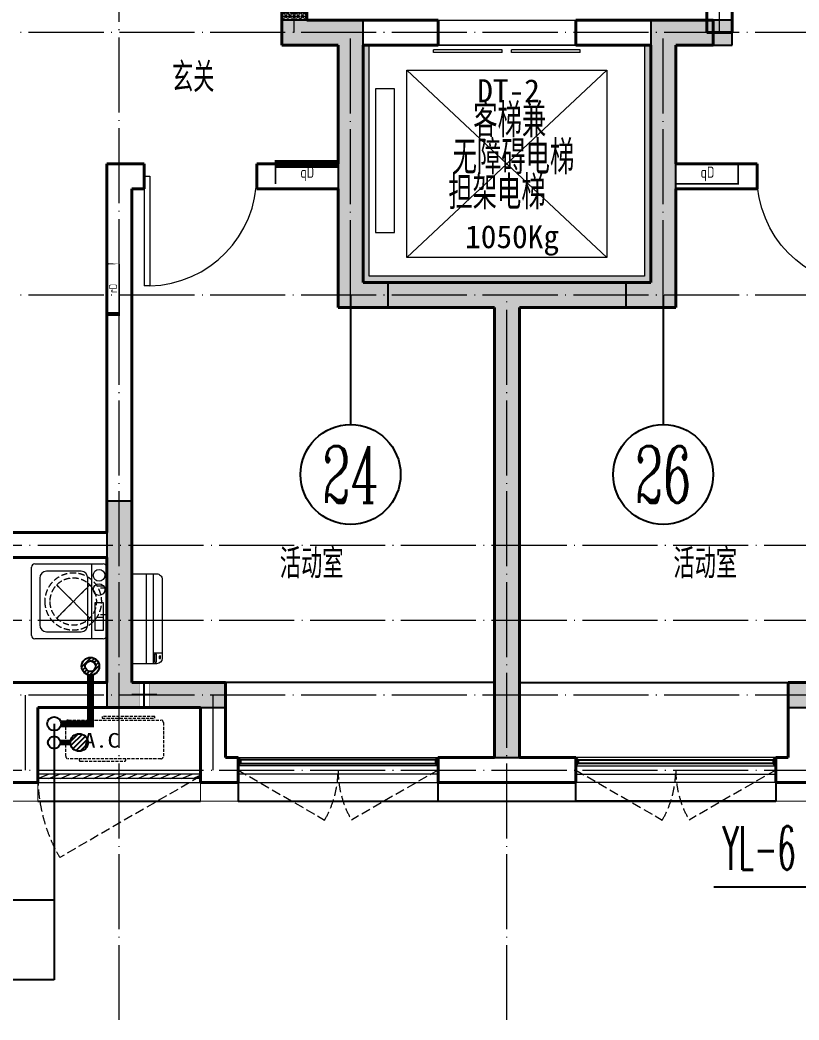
# Model space of a CAD drawing. Extents: x 27938 to 1042331, y -235042 to 1535213.
# Drawn here: x 715123 to 721352, y 440032 to 448032 of the extents above; entities that cross this region are included whole.
import ezdxf
from ezdxf.enums import TextEntityAlignment as Align

# ---------------------------------------------------------------- set-up
doc = ezdxf.new("R2010")
doc.units = 0
doc.header["$LTSCALE"] = 1000
doc.header["$MEASUREMENT"] = 0
for name, pattern in [('$1$DASH', [0.35, 0.25, -0.1]), ('DASH', [0.35, 0.25, -0.1]), ('DOTE', [2.4200000000000004, 2, -0.2, 0.02, -0.2])]:
    doc.linetypes.add(name, pattern=pattern)
for name, color, linetype in [('$RECOVER_210609100354-0', 7, 'Continuous'), ('$RECOVER_210609100354-25', 7, 'Continuous'), ('3-栏杆1', 135, 'Continuous'), ('3.5方案汇报，与郭总、侯月琴确定户型_t8$0$2020.03.04 -1安徽标准化洋房户型(UA）_t8_t8$0$看线', 154, 'Continuous'), ('AXIS', 3, 'Continuous'), ('AXIS_TEXT', 4, 'Continuous'), ('COLUMN', 9, 'Continuous'), ('DIM_凝结', 3, 'Continuous'), ('DIM_污水', 3, 'Continuous'), ('DIM_雨水', 3, 'Continuous'), ('EQUIP_地漏', 7, 'Continuous'), ('PIPE-凝结', 150, 'N'), ('PIPE-污水', 2, 'W'), ('PUB_TEXT', 4, 'Continuous'), ('VPIPE-凝结', 150, 'Continuous'), ('VPIPE-污水', 2, 'W'), ('保温', 6, 'Continuous'), ('机电标识类', 1, 'Continuous'), ('看线', 251, 'Continuous')]:
    doc.layers.add(name, color=color, linetype=linetype)
for name, color, linetype, lineweight in [('3.5方案汇报，与郭总、侯月琴确定户型_t8$0$STAIR', 2, 'Continuous', 18), ('DOTE', 19, 'DOTE', 9), ('EQUIP-消防', 3, 'Continuous', 20), ('LVTRY', 1, 'Continuous', 13), ('PUB_HATCH', 8, 'Continuous', 9), ('WALL', 9, 'Continuous', 40), ('WINDOW', 8, 'Continuous', 15), ('填充', 251, 'Continuous', 5), ('平面-空调室内机', 176, 'Continuous', 9), ('平面-空调预留孔', 173, 'Continuous', 15), ('空调', 76, 'Continuous', 13)]:
    doc.layers.add(name, color=color, linetype=linetype, lineweight=lineweight)
doc.styles.add('_TCH_AXIS', font='COMPLEX', dxfattribs={"bigfont": 'GBCBIG'})
doc.styles.add('_TCH_DIM_T3', font='SIMPLEX.shx', dxfattribs={"width": 0.4941176470588236, "bigfont": 'GBCBIG.shx'})
doc.styles.add('_TWT_SERIAL', font='simplex.shx', dxfattribs={"width": 0.6, "oblique": 10, "height": 3, "bigfont": 'aadri.shx'})
doc.styles.add('COMPLEX', font='COMPLEX')
doc.styles.get("Standard").update_dxf_attribs({"font": 'gbenor.shx', "bigfont": 'gbcbig.shx'})
doc.styles.add('房间名称', font='TSSDENG', dxfattribs={"width": 0.8, "bigfont": 'HZTXT'})
doc.styles.add('黑体', font='simhei.ttf')
doc.linetypes.add('N', pattern='A,3,-0.2,["N",Standard,S=0.25,R=0,X=-0.1,Y=-0.115],-0.2', length=3.4)
doc.linetypes.add('W', pattern='A,3,-0.2,["W",Standard,S=0.25,R=0,X=-0.1,Y=-0.115],-0.2', length=3.4)
doc.dimstyles.new('_TCH_ARCH&&100', dxfattribs={"dimtxt": 297.5, "dimasz": 100, "dimexe": 250, "dimexo": 300, "dimgap": 126.25, "dimtad": 1, "dimdec": 0, "dimzin": 0, "dimdsep": 46, "dimtxsty": '_TCH_DIM_T3', "dimblk": 'ARCHTICK', "dimcen": 0.09, "dimclrt": 4, "dimazin": 2, "dimtfac": 1, "dimtdec": 0, "dimtix": 1, "dimtmove": 2, "dimatfit": 3, "dimfxl": 1, "dimtolj": 1, "dimtzin": 0, "dimarcsym": 0})
pattern_1 = [(90, (0, 0), (-16.49778, 1.010197673501861e-15), [9.525, -19.05]), (210, (0, 0), (8.248889999999996, -14.28749658604684), [9.525, -19.05]), (150, (5.83238038093927e-16, 9.525), (-8.248890000000003, -14.28749658604684), [9.525, -19.05])]

# ---------------------------------------------------------------- blocks, each defined once
blk = doc.blocks.new('GFDGDGRDGRDG')
at = {"layer": 'DOTE', "linetype": 'DOTE', "ltscale": 0.3}
for p, q in [((609093.6750460382, 360558.3317887957), (609093.6750460381, 376108.3318260653)), ((610493.6750460383, 368458.3321396253), (610493.6750460385, 370358.3317887947)), ((613893.6750460381, 368458.3321396253), (613893.675046038, 370358.3317887947)), ((626393.6739016925, 368458.3321396253), (573593.6739016977, 368458.3321396253)), ((610943.6750460382, 366358.3321396253), (610943.6750460382, 368458.3321396253)), ((613443.6750460381, 366358.3321396253), (613443.675046038, 368458.3321396253)), ((626393.6739016924, 366358.3321396253), (573593.6739016977, 366358.3321396253)), ((612193.6750460382, 360558.3317887957), (612193.6750460381, 366358.3321396254)), ((573593.6739016977, 364358.3317887955), (626393.6739016924, 364358.3317887607)), ((573593.6739016977, 363758.3317887956), (626393.6739016923, 363758.3317887956)), ((626393.6739016923, 363158.3317887957), (573593.6739016977, 363158.3317887957)), ((608343.6750460382, 362558.3317887957), (608343.6750460383, 363158.3317887955)), ((609843.6750460385, 362558.3317887957), (609843.6750460383, 363158.3317887955)), ((573593.6739017051, 362558.3323982247), (626393.6739016923, 362558.3323982094))]:
    blk.add_line(p, q, dxfattribs=at)
blk = doc.blocks.new('HFHFHFHFTF')
at = {"layer": 'PUB_HATCH'}
for points in [[(571766.5658555259, 370823.7207051624), (571116.5710636529, 370823.7204600016), (571116.5710636529, 370623.7204600016), (571566.5658555259, 370623.7207051624), (571566.5658543366, 368523.7246104958), (571966.5658543366, 368523.7246104958), (571966.5658543366, 368723.7246104958), (571766.5658544686, 368723.7246104958)], [(574066.5715322427, 370823.7207051624), (574066.5715333, 368723.7246104958), (573866.571533432, 368723.7246104958), (573866.571533432, 368523.7246104958), (574266.571533432, 368523.7246104958), (574266.5715322427, 370623.7207051624), (574716.5663241157, 370623.7204600016), (574716.5663241157, 370823.7204600016)], [(570666.5759557921, 365523.7262154915), (569916.5731244073, 365523.724599217), (569916.5731255938, 366973.724541688), (569716.5731255938, 366973.724541688), (569716.5731244073, 365323.724599217), (570666.5759557921, 365323.7262154915)], [(575166.5614319765, 365523.7262154915), (575166.5614319765, 365323.7262154915), (576116.5642633613, 365323.724599217), (576116.5642621748, 366973.724541688), (575916.5642621748, 366973.724541688), (575916.5642633613, 365523.724599217)]]:
    blk.add_hatch(color=256, dxfattribs=at).paths.add_polyline_path(points)
at = {"layer": 'COLUMN', "color": 8}
for p, q in [((571766.5658555259, 370823.7207051624), (571116.5710636529, 370823.7204600016)), ((571116.5710636529, 370823.7204600016), (571116.5710636529, 370623.7204600016)), ((571766.5658544686, 368723.7246104958), (571766.5658555259, 370823.7207051624)), ((574066.5715322427, 370823.7207051624), (574066.5715333, 368723.7246104958)), ((574716.5663241157, 370823.7204600016), (574066.5715322427, 370823.7207051624)), ((574716.5663241157, 370623.7204600016), (574716.5663241157, 370823.7204600016)), ((571116.5710636529, 370623.7204600016), (571566.5658555259, 370623.7207051624)), ((571566.5658555259, 370623.7207051624), (571566.5658543366, 368523.7246104958)), ((574266.571533432, 368523.7246104958), (574266.5715322427, 370623.7207051624)), ((574266.5715322427, 370623.7207051624), (574716.5663241157, 370623.7204600016)), ((571966.5658543366, 368723.7246104958), (571766.5658544686, 368723.7246104958)), ((571966.5658543366, 368523.7246104958), (571966.5658543366, 368723.7246104958)), ((574066.5715333, 368723.7246104958), (573866.571533432, 368723.7246104958)), ((573866.571533432, 368723.7246104958), (573866.571533432, 368523.7246104958)), ((571566.5658543366, 368523.7246104958), (571966.5658543366, 368523.7246104958)), ((573866.571533432, 368523.7246104958), (574266.571533432, 368523.7246104958)), ((569716.5731255938, 366973.724541688), (569716.5731244073, 365323.724599217)), ((569916.5731255938, 366973.724541688), (569716.5731255938, 366973.724541688)), ((569916.5731244073, 365523.724599217), (569916.5731255938, 366973.724541688)), ((570666.5759557921, 365523.7262154915), (569916.5731244073, 365523.724599217)), ((570666.5759557921, 365323.7262154915), (570666.5759557921, 365523.7262154915)), ((575166.5614319765, 365523.7262154915), (575166.5614319765, 365323.7262154915)), ((575916.5642633613, 365523.724599217), (575166.5614319765, 365523.7262154915)), ((569716.5731244073, 365323.724599217), (570666.5759557921, 365323.7262154915)), ((575166.5614319765, 365323.7262154915), (576116.5642633613, 365323.724599217))]:
    blk.add_line(p, q, dxfattribs=at)
blk = doc.blocks.new('RECTANG')
at = {"color": 0}
for p, q in [((1.00000000000004, 1.00000000000004), (0, 1.00000000000004)), ((0, 1.00000000000004), (0, 0)), ((1.00000000000004, 0), (1.00000000000004, 1.00000000000004)), ((0, 0), (1.00000000000004, 0))]:
    blk.add_line(p, q, dxfattribs=at)
blk = doc.blocks.new('洗衣机')
at = {"layer": 'LVTRY', "color": 0}
for p, q in [((3790993.746954995, 243444.5237557961), (3790993.746954995, 242899.1124234381)), ((3791567.361739737, 243472.1311109139), (3791020.978428917, 243472.1311109139)), ((3791116.547650196, 243472.1311109139), (3791116.547650196, 242871.5050683203)), ((3791594.59321366, 242899.1124234381), (3791594.59321366, 243444.5237557961)), ((3791198.977629842, 243412.6941587822), (3791474.884451542, 243412.6941587822)), ((3791145.054954439, 242982.4807401235), (3791145.054954439, 243358.0271784722)), ((3791528.807126945, 243358.0271784722), (3791528.807126945, 242982.4807401235)), ((3791474.884451542, 242927.8137598135), (3791198.977629842, 242927.8137598135)), ((3791020.978428917, 242871.5050683203), (3791567.361739737, 242871.5050683203))]:
    blk.add_line(p, q, dxfattribs=at)
at = {"layer": 'LVTRY', "color": 0, "extrusion": (0, 0, -1)}
for centre, major_axis, ratio, start_param, end_param in [((3791020.978428917, 243444.5237557961), (-1.908531711022078e-08, 27.60735511779785), 0.9863847444471043, -1.570796326112996, 7.008549296472211e-10), ((3791567.361739737, 243444.5237557961), (-5.264563262736361e-09, 27.60735511779785), 0.9863847444471043, 1.933262439024475e-10, 1.570796326982994), ((3791055.147302595, 243379.8474220779), (-1.532403957494624e-08, 46.92390957762836), 0.9863847444493448, 3.141592653920872, 9.424777961100459), ((3791198.977629842, 243358.0271784722), (4.764609934498854e-09, 54.66698031005217), 0.9863847444472746, 4.712388980298719, 6.283185307091227), ((3791474.884451542, 243358.0271784722), (-4.76474120185596e-09, 54.66698031005217), 0.9863847444472746, 8.836242848531128e-11, 1.57079632688087), ((3791055.147302595, 243265.6659087724), (-1.532403957494624e-08, 46.92390957762836), 0.9863847444493448, 3.141592653920872, 9.424777961100459), ((3791198.977629842, 242982.4807401235), (-6.265914279833452e-09, 54.66698031005218), 0.9863847444472746, 3.141592653705994, 4.712388980497749), ((3791474.884451542, 242982.4807401235), (6.265651745155644e-09, 54.66698031005217), 0.986384744447275, 1.570796326681842, 3.141592653473596), ((3791020.978428917, 242899.1124234381), (1.908525212675288e-08, 27.60735511779785), 0.9863847444471043, 3.14159265288894, 4.712388979702792), ((3791567.361739737, 242899.1124234381), (5.264433297526799e-09, 27.60735511779784), 0.9863847444471044, 1.570796326606803, 3.141592653396471)]:
    blk.add_ellipse(centre, major_axis=major_axis, ratio=ratio, start_param=start_param, end_param=end_param, dxfattribs=at)
at = {"layer": 'LVTRY', "color": 8, "xscale": 63.25620569481588, "yscale": 224.5369532744355, "zscale": 64.12934308941763, "rotation": 180}
blk.add_blockref('RECTANG', (3791085.200501846, 243162.4333077016), dxfattribs=at)
blk = doc.blocks.new('dnfhfn')
at = {"color": 0, "linetype": '$1$DASH', "ltscale": 0.2}
for p, q in [((101.8984962723892, 495.000031470118, -2.359636360997379e-09), (121.8984962723892, 495.000031470118, -2.359636360997379e-09)), ((101.8984962723892, 417.1853479389541, -2.359636360997379e-09), (101.8984962723892, 495.000031470118, -2.359636360997379e-09)), ((121.8984962723892, 495.000031470118, -2.359636360997379e-09), (121.8984962723892, 429.0058331504954, -2.359636360997379e-09)), ((353.1017998967993, 495.000031470118, -2.359636360997379e-09), (333.1017998967993, 495.000031470118, -2.359636360997379e-09)), ((333.1017998967993, 495.000031470118, -2.359636360997379e-09), (333.1017998967993, 429.0058331504954, -2.359636360997379e-09)), ((353.1017998967993, 417.1853479389541, -2.359636360997379e-09), (353.1017998967993, 495.000031470118, -2.359636360997379e-09))]:
    blk.add_line(p, q, dxfattribs=at)
at = {"color": 0, "linetype": '$1$DASH', "ltscale": 0.2, "elevation": -2.359636360997379e-09}
for points in [[(94.91774319857359, 360.0825529289432), (94.91774319857359, 360.0825529289432), (360.0827860850841, 94.91750992601737), (360.0827860850841, 94.91750992601737)], [(360.0827861726284, 360.0825529010035), (94.91774310916662, 94.91750995395705), (94.91774310916662, 94.91750995395705), (360.0827861726284, 360.0825529010035)]]:
    blk.add_lwpolyline(points, close=True, dxfattribs=at)
at = {"color": 0, "linetype": '$1$DASH', "ltscale": 0.2}
for radius in [227.5000000426377, 187.5000000426377]:
    blk.add_circle((227.5002646408975, 227.5000314274803, -2.359636360997379e-09), radius, dxfattribs=at)
blk = doc.blocks.new('ASDFSD')
at = {"layer": '3-栏杆1', "color": 0}
for p, q in [((681762.5879415963, 334937.5442401596), (681742.3193111992, 334955.3318184742)), ((681742.3193111992, 334955.3318184742), (681762.5879414161, 334937.5442403179)), ((681742.3193347491, 334888.4150854239), (681762.5879414133, 334908.2619604596)), ((681762.5879414161, 334937.5442403179), (681762.5879414133, 334908.2619604596)), ((683322.0506670028, 334937.4781505512), (681762.5879414163, 334937.5226424761)), ((681762.5879414135, 334908.2403724216), (683322.0506670056, 334908.1959003614)), ((683322.0506668226, 334937.5442278689), (683342.3192972196, 334955.3318061834)), ((683342.3192972196, 334955.3318061834), (683322.0506670028, 334937.5442280272)), ((683322.0506670028, 334937.5442280272), (683322.0506670056, 334908.2619481689)), ((683322.0506670056, 334908.2619481689), (683342.3192736697, 334888.4150731332)), ((683342.3192736697, 334888.4150731332), (683322.0506670056, 334908.2619481689))]:
    blk.add_line(p, q, dxfattribs=at)
blk = doc.blocks.new('dongkong')
at = {"color": 0}
blk.add_wipeout([(-603756.0415179721, 210770.96306340612), (-603756.0415180603, 210570.80961624245), (-603836.0415181214, 210570.80961593534), (-603836.0415181519, 210770.96306307407)], dxfattribs=at)
at = {"layer": '机电标识类', "color": 0, "linetype": 'DASH', "ltscale": 400}
for p, q in [((-603796.0415180789, 210770.9630630909), (-603796.0415180789, 210570.8096162414)), ((-603896.0415180789, 210670.6929921169), (-603696.0415180789, 210670.6929921169))]:
    blk.add_line(p, q, dxfattribs=at)
at = {"layer": '空调', "color": 0, "linetype": 'DASH', "const_width": 2}
blk.add_lwpolyline([(-603756.0415180789, 210770.9630630909), (-603756.0415180789, 210570.8096162414), (-603836.0415180789, 210570.8096162414), (-603836.0415180789, 210770.9630630909)], close=True, dxfattribs=at)
blk = doc.blocks.new('A$C001338C2')
at = {"color": 0}
for p, q in [((844.9999883423079, 303.6000072514144), (54.99998834231155, 303.6000543390692)), ((109.0525457565491, 214.7673082745569), (109.0525510513944, 303.6000511174025)), ((-1.49359439092e-05, 248.6000576173246), (-2.84423585981e-05, 22.0000576172315)), ((899.9999715576414, 22.00000397306576), (899.9999850640525, 248.6000039731589)), ((21.99997024633922, 5.63059293199e-05), (877.9999702463392, 5.2843679441e-06))]:
    blk.add_line(p, q, dxfattribs=at)
at = {"color": 0, "lineweight": 5}
for p, q in [((899.9999830474662, 214.7672611304297), (-1.69525337697e-05, 214.7673147745954)), ((899.9999787804518, 143.1781611304468), (-2.12195482163e-05, 143.1782147746126))]:
    blk.add_line(p, q, dxfattribs=at)
at = {"color": 0}
for points in [[(89.24090579471158, 226.3562818807586), (22.19125331861505, 226.3562858772129, -0.414213562372504), (16.6912536464406, 231.8562862050385), (16.69125431894281, 243.1390318179401, -0.414213562373095), (22.19125464676836, 248.6390314901146), (89.24090712286488, 248.6390274936603, -0.414213562373095), (94.74090679503934, 243.1390271658347), (94.74090612253713, 231.8562815529331, -0.414213562373095)], [(73.08482630450817, 275.0144977724194), (56.77886350143308, 275.0144987443309, -0.414213562373095), (51.27886382925863, 280.5144990721565), (51.27886400034913, 283.3844664433818, -0.414213562373095), (56.77886432817468, 288.8844661155563), (73.08482713124977, 288.8844651436448, -0.4142135623732024), (78.58482680342422, 283.3844648158192), (78.58482663233372, 280.5144974445939, -0.414213562373095)]]:
    blk.add_lwpolyline(points, format="xyb", close=True, dxfattribs=at)
for centre, radius, start, end in [((54.99998506405609, 248.6000543390692), 55.0000000000001, 89.99999658490542, 179.9999965849054), ((844.9999850640525, 248.6000072514144), 55.0000000000001, 359.9999965849054, 89.99999658490542), ((21.9999715576414, 22.00005630592932), 22.00000000000004, 179.9999965849054, 269.9999965849054), ((877.9999715576414, 22.00000528436794), 22.00000000000004, 269.9999965849054, 359.9999965849054)]:
    blk.add_arc(centre, radius, start, end, dxfattribs=at)
blk = doc.blocks.new('gsergvr')
at = {"layer": '平面-空调预留孔', "color": 0, "linetype": 'DASH', "ltscale": 0.1}
for p, q in [((34075.40689820799, 17176.21177392045), (34075.40689820799, 17166.21177392045)), ((34085.40689820799, 17156.21177392045), (34438.2425664645, 17156.21177392045)), ((34448.2425664645, 17166.21177392045), (34448.2425664645, 17176.21177392045))]:
    blk.add_line(p, q, dxfattribs=at)
blk.add_lwpolyline([(34728.55383313683, 17176.21177392068), (33988.55383313683, 17176.21177392045, -0.414213562373517), (33968.55383313683, 17196.21177392045), (33968.5538331373, 17466.21177392045, -0.414213562372746), (33988.5538331373, 17486.21177392045), (34728.55383313636, 17486.21177392045, -0.4142135623727947), (34748.55383313636, 17466.21177392045), (34748.55383313683, 17196.21177392091, -0.4142135623733224)], format="xyb", close=True, dxfattribs=at)
blk.add_lwpolyline([(34679.34183939642, 17515.32109233934), (34259.5236940319, 17515.32109233934), (34259.5236940319, 17500.20703668251), (34679.34183939642, 17500.20703668251)], close=True, dxfattribs=at)
for centre, start, end in [((34085.40689820799, 17166.21177392045), 180, 270), ((34438.2425664645, 17166.21177392045), 270, 0)]:
    blk.add_arc(centre, 10, start, end, dxfattribs=at)
at = {"layer": '平面-空调预留孔', "color": 0, "linetype": 'DASH', "ltscale": 0.1, "style": '黑体', "width": 1.2}
blk.add_text('A.C', height=117.045, dxfattribs=at).set_placement((34110.94965887904, 17264.83656359856))
blk = doc.blocks.new('rtyryrtyeeretee')
at = {"layer": '平面-空调预留孔', "color": 8}
blk.add_blockref('gsergvr', (635673.4605407391, 326705.7952499206), dxfattribs=at)
blk = doc.blocks.new('VDVDVDCZSCCS')
at = {"layer": '保温', "linetype": 'Continuous', "ltscale": 10}
h = blk.add_hatch(dxfattribs=at)
h.set_pattern_fill('HEX', color=251, scale=10, angle=90, style=0)
h.set_pattern_definition(pattern_1)
h.paths.add_polyline_path([(546716.6777758279, 370823.7204600016), (546916.6777595185, 370823.7204599889), (546916.5739644961, 370973.7260572037), (546716.5739808055, 370973.7262538486)])
h = blk.add_hatch(dxfattribs=at)
h.set_pattern_fill('HEX', color=251, scale=10, angle=90, style=0)
h.set_pattern_definition(pattern_1)
h.paths.add_polyline_path([(549466.5778929805, 368523.7248067016), (549466.5778515742, 368723.7248036918), (547566.5772535016, 368723.7248037361), (547566.577294908, 368523.7248067458)])
h = blk.add_hatch(dxfattribs=at)
h.set_pattern_fill('HEX', color=251, scale=10, angle=90, style=0)
h.set_pattern_definition(pattern_1)
h.paths.add_polyline_path([(548416.6765335839, 364923.7247940315), (548616.6765172745, 364923.7247940188), (548616.6764863663, 368523.7247068925), (548416.6765026756, 368523.7249035374)])
at = {"layer": '保温', "color": 251, "linetype": 'Continuous', "ltscale": 10}
blk.add_line((548416.5786843646, 364923.7247940315), (548616.5786843668, 364923.7247940188), dxfattribs=at)
blk = doc.blocks.new('GDGRDGDRGDFD')
at = {"layer": 'EQUIP-消防', "color": 0, "const_width": 12.82051282052028}
blk.add_lwpolyline([(136866.5605577994, 335507.811971089), (136366.5605577994, 335507.8119710906), (136366.5605577991, 335347.8119710904), (136866.5605577991, 335347.8119710888)], close=True, dxfattribs=at)
at = {"layer": 'PUB_TEXT', "color": 0, "style": '房间名称', "width": 0.8}
blk.add_text('qD', height=90, dxfattribs=at).set_placement((136565.0499633249, 335395.5346836653))
blk = doc.blocks.new('FSFSFSFSEG')
at = {"layer": 'EQUIP-消防', "color": 0, "const_width": 12.82051282052028}
blk.add_lwpolyline([(136866.5605577994, 335152.5449090759), (136466.5605577994, 335152.5449090774), (136466.5605577991, 335052.5449090772), (136866.5605577991, 335052.5449090757)], close=True, dxfattribs=at)
at = {"layer": 'PUB_TEXT', "color": 0, "style": '房间名称', "width": 0.8}
blk.add_text('rD', height=64.8, dxfattribs=at).set_placement((136633.7425204425, 335069.0046025831))
blk = doc.blocks.new('HGFHGGGDFGRD')
at = {"color": 8}
blk.add_blockref('GDGRDGDRGDFD', (580800.0192852234, 34165.91269551881), dxfattribs=at)
for name, p, rotation in [('GDGRDGDRGDFD', (583991.5720320296, 34169.39107311062), 359.9985591725983), ('FSFSFSFSEG', (1050969.129460297, 232007.1645872724), 90)]:
    blk.add_blockref(name, p, dxfattribs=dict(at, rotation=rotation))
blk = doc.blocks.new('_ArchTick')
at = {"color": 0, "linetype": 'ByBlock', "const_width": 0.4}
blk.add_lwpolyline([(-0.5, -0.5), (0.5, 0.5)], dxfattribs=at)
blk = doc.blocks.new('*D788')
at = {"layer": 'AXIS', "color": 0, "lineweight": -2}
for p, q in [((719016.5798455203, 439732.0865325376), (719016.5798455203, 437282.0865325376)), ((722116.5798455204, 439732.0865325376), (722116.5798455204, 437282.0865325376)), ((719016.5798455203, 437532.0865325376), (722116.5798455204, 437532.0865325376))]:
    blk.add_line(p, q, dxfattribs=at)
at = {"layer": 'Defpoints', "color": 0}
for p in [(719016.5798455203, 440032.0865325376), (722116.5798455204, 440032.0865325376), (722116.5798455204, 437532.0865325376)]:
    blk.add_point(p, dxfattribs=at)
at = {"layer": 'AXIS', "color": 0, "lineweight": -2, "xscale": 100, "yscale": 100, "zscale": 100, "rotation": 180}
blk.add_blockref('_ArchTick', (719016.5798455203, 437532.0865325376), dxfattribs=at)
at = {"layer": 'AXIS', "color": 0, "lineweight": -2, "xscale": 100, "yscale": 100, "zscale": 100}
blk.add_blockref('_ArchTick', (722116.5798455204, 437532.0865325376), dxfattribs=at)
at = {"layer": 'AXIS', "color": 4, "insert": (720566.5798455204, 437807.0865325376), "char_height": 297.5, "attachment_point": 5, "style": '_TCH_DIM_T3'}
blk.add_mtext('\\A1;3100', dxfattribs=at)
blk = doc.blocks.new('*D789')
at = {"layer": 'AXIS', "color": 0, "lineweight": -2}
for p, q in [((715916.5798455206, 439732.0865325376), (715916.5798455206, 437282.0865325376)), ((719016.5798455203, 439732.0865325376), (719016.5798455203, 437282.0865325376)), ((715916.5798455206, 437532.0865325376), (719016.5798455203, 437532.0865325376))]:
    blk.add_line(p, q, dxfattribs=at)
at = {"layer": 'Defpoints', "color": 0}
for p in [(715916.5798455206, 440032.0865325376), (719016.5798455203, 440032.0865325376), (719016.5798455203, 437532.0865325376)]:
    blk.add_point(p, dxfattribs=at)
at = {"layer": 'AXIS', "color": 0, "lineweight": -2, "xscale": 100, "yscale": 100, "zscale": 100, "rotation": 180}
blk.add_blockref('_ArchTick', (715916.5798455206, 437532.0865325376), dxfattribs=at)
at = {"layer": 'AXIS', "color": 0, "lineweight": -2, "xscale": 100, "yscale": 100, "zscale": 100}
blk.add_blockref('_ArchTick', (719016.5798455203, 437532.0865325376), dxfattribs=at)
at = {"layer": 'AXIS', "color": 4, "insert": (717466.5798455204, 437807.0865325376), "char_height": 297.5, "attachment_point": 5, "style": '_TCH_DIM_T3'}
blk.add_mtext('\\A1;3100', dxfattribs=at)
blk = doc.blocks.new('*D790')
at = {"layer": 'AXIS', "color": 0, "lineweight": -2}
for p, q in [((710216.5787011805, 439732.0865325376), (710216.5787011805, 437282.0865325376)), ((715916.5798455206, 439732.0865325376), (715916.5798455206, 437282.0865325376)), ((710216.5787011805, 437532.0865325376), (715916.5798455206, 437532.0865325376))]:
    blk.add_line(p, q, dxfattribs=at)
at = {"layer": 'Defpoints', "color": 0}
for p in [(710216.5787011805, 440032.0865325376), (715916.5798455206, 440032.0865325376), (715916.5798455206, 437532.0865325376)]:
    blk.add_point(p, dxfattribs=at)
at = {"layer": 'AXIS', "color": 0, "lineweight": -2, "xscale": 100, "yscale": 100, "zscale": 100, "rotation": 180}
blk.add_blockref('_ArchTick', (710216.5787011805, 437532.0865325376), dxfattribs=at)
at = {"layer": 'AXIS', "color": 0, "lineweight": -2, "xscale": 100, "yscale": 100, "zscale": 100}
blk.add_blockref('_ArchTick', (715916.5798455206, 437532.0865325376), dxfattribs=at)
at = {"layer": 'AXIS', "color": 4, "insert": (713066.5792733505, 437807.0865325376), "char_height": 297.5, "attachment_point": 5, "style": '_TCH_DIM_T3'}
blk.add_mtext('\\A1;5700', dxfattribs=at)
blk = doc.blocks.new('*D838')
at = {"layer": 'AXIS', "color": 0, "lineweight": -2}
for p, q in [((682316.5787011653, 439732.0865325376), (682316.5787011653, 436482.0865325376)), ((731316.5787011953, 439732.0865325376), (731316.5787011953, 436482.0865325376)), ((682316.5787011653, 436732.0865325376), (731316.5787011953, 436732.0865325376))]:
    blk.add_line(p, q, dxfattribs=at)
at = {"layer": 'Defpoints', "color": 0}
for p in [(682316.5787011653, 440032.0865325376), (731316.5787011953, 440032.0865325376), (731316.5787011953, 436732.0865325376)]:
    blk.add_point(p, dxfattribs=at)
at = {"layer": 'AXIS', "color": 0, "lineweight": -2, "xscale": 100, "yscale": 100, "zscale": 100, "rotation": 180}
blk.add_blockref('_ArchTick', (682316.5787011653, 436732.0865325376), dxfattribs=at)
at = {"layer": 'AXIS', "color": 0, "lineweight": -2, "xscale": 100, "yscale": 100, "zscale": 100}
blk.add_blockref('_ArchTick', (731316.5787011953, 436732.0865325376), dxfattribs=at)
at = {"layer": 'AXIS', "color": 4, "insert": (706816.5787011803, 437007.0865325376), "char_height": 297.5, "attachment_point": 5, "style": '_TCH_DIM_T3'}
blk.add_mtext('\\A1;49000', dxfattribs=at)
blk = doc.blocks.new('$DorLib2D$00000001')
for p, q in [((0.45, 0.9750000000000001), (0.5000000000000002, 0.9750000000000001)), ((0.45, 0), (0.45, 0.9750000000000001)), ((0.5, 0), (0.5, 0.9750000000000001)), ((0.5, 0), (0.45, 0))]:
    blk.add_line(p, q)
at = {"lineweight": 13}
blk.add_arc((0.475, 0), 0.975, 91.4692835813538, 180, dxfattribs=at)
blk = doc.blocks.new('$WINLIB2D$00000001')
at = {"color": 0}
for points in [[(-0.4999999999999964, 0.5000000000000142), (-0.4999999999999964, -0.4999999999999858)], [(-0.4999999999999964, 0.5000000000000142), (0.5000000000000036, 0.5000000000000142)], [(0.5000000000000036, -0.4999999999999858), (0.5000000000000036, 0.5000000000000142)], [(0.5000000000000036, 0.1666666666666714), (-0.4999999999999964, 0.1666666666666714)], [(0.5000000000000036, -0.1666666666666572), (-0.4999999999999964, -0.1666666666666572)], [(-0.4999999999999964, -0.4999999999999858), (0.5000000000000036, -0.4999999999999858)]]:
    blk.add_lwpolyline(points, dxfattribs=at)
blk = doc.blocks.new('$DORLIB2D$00000127')
at = {"color": 0}
for points in [[(-0.5333333333328483, 0.7948983154366971), (-0.5333333333328483, 0.690405644187237)], [(-0.03333333333284827, 0.7948983154366971), (-0.5333333333328483, 0.7948983154366971)], [(-0.03333333333284827, 0.7948983154366971), (-0.03333333333284827, 0.690405644187237)], [(0.5333333333328483, 0.7948983154366971), (0.03333333333284827, 0.7948983154366971)], [(0.03333333333284827, 0.7948983154366971), (0.03333333333284827, 0.690405644187237)], [(0.5333333333328483, 0.7948983154366971), (0.5333333333328483, 0.690405644187237)], [(-0.03333333333284827, 0.690405644187237), (-0.5333333333328483, 0.690405644187237)], [(0.5333333333328483, 0.690405644187237), (0.03333333333284827, 0.690405644187237)], [(0.5, 0.4999999999999858), (-0.5, 0.4999999999999858)]]:
    blk.add_lwpolyline(points, dxfattribs=at)
blk = doc.blocks.new('$WINLIB2D$00000039')
at = {"color": 0}
for points in [[(-0.4999999999983409, 0.5000000000445652), (-0.4999999999999964, -0.4999999999999716)], [(0.5000000000016591, 0.4999999999536158), (-0.4999999999983409, 0.5000000000445652)], [(0.4999999999983338, -0.5000000000463842), (0.4999999999999609, 0.4999999999999432)], [(-0.499999999999428, 0.1666666667124446), (0.500000000000572, 0.1666666666205998)], [(-0.3838834764901549, -0.166666666632409), (-0.4479860405916831, 0.1666666667079113)], [(-0.3158924398378069, -0.166666666637866), (-0.3799950039392748, 0.1666666667006353)], [(-0.2479014031851996, -0.166666666645142), (-0.3120039672867243, 0.1666666666951784)], [(-0.1799103665328481, -0.1666666666505989), (-0.2440129306343159, 0.1666666666887977)], [(-0.1119193298802692, -0.1666666666569512), (-0.1760218939817904, 0.1666666666824455)], [(-0.04392829322788927, -0.1666666666633319), (-0.1080308573293216, 0.1666666666760648)], [(0.02406274342471804, -0.1666666666696841), (-0.04003982067680312, 0.1666666666697125)], [(0.09205378007703402, -0.1666666666751411), (0.02795121597557682, 0.1666666666642556)], [(0.1600448167296129, -0.1666666666815217), (0.0959422526280953, 0.1666666666578749)], [(0.2280358533819644, -0.166666666687874), (0.163933289280525, 0.1666666666505989)], [(0.2960268900345753, -0.1666666666942547), (0.231924325933047, 0.1666666666460657)], [(0.3640179266869801, -0.1666666667006069), (0.2999153625854838, 0.166666666639685)], [(0.4320089633395341, -0.1666666667060639), (0.3679063992380058, 0.166666666632409)], [(0.4999999999916831, -0.1666666667115209), (0.4358974358904746, 0.1666666666260568)], [(-0.4518745131427302, -0.1666666666260284), (-0.5000000000072298, 0.08358586507802102)], [(-0.500000000000572, -0.1666666666214951), (0.499999999999428, -0.1666666667124446)], [(0.4999999999983338, -0.5000000000463842), (-0.5000000000016662, -0.4999999999554348)]]:
    blk.add_lwpolyline(points, dxfattribs=at)
blk = doc.blocks.new('_AXISO')
blk.add_circle((0, 0), 0.5)
at = {"layer": 'AXIS_TEXT', "style": 'COMPLEX', "width": 1.041666666666667}
blk.add_attdef('A', text='', height=0.56, dxfattribs=at).set_placement((-0.25, -0.28), (0.25, -0.28), align=Align.FIT)
blk = doc.blocks.new('$TwtSys$00000141')
for p, q in [((-141.2940945534228, 11.5081675418387), (-15.12463543624108, 137.6776266590259)), ((-141.2940945534228, 11.5081675418387), (-15.12463543624108, 137.6776266590259)), ((-130.8287533366456, -52.58172021128667), (52.58172021128667, 130.8287533366511)), ((-130.8287533366456, -52.58172021128667), (52.58172021128667, 130.8287533366511)), ((-99.70205614729821, -99.70205614730912), (99.70205614729821, 99.70205614729821)), ((-99.70205614729821, -99.70205614730367), (99.70205614729821, 99.70205614729821)), ((-48.53417053355224, -130.5918998453235), (131.3741195312687, 49.31639021949741)), ((-48.53417053355224, -130.5918998453235), (131.3741195312687, 49.31639021950286)), ((17.14666153208782, -138.38927842878), (138.3892210518698, -17.146718909009)), ((17.14666153208782, -138.38927842878), (138.3892210518698, -17.146718909009))]:
    blk.add_line(p, q)
blk.add_circle((0, 0), 141)
blk.add_circle((0, 0), 141)
blk = doc.blocks.new('$TwtSys$00000543')
for p, q in [((-140.4178742026088, -12.79924233433667), (12.79924233408019, 140.4178742028653)), ((-12.79924233408019, -140.4178742028653), (140.4178742031218, 12.79924233433667)), ((18.69843284787567, 82.50774878188349), (62.55481905883789, 126.3641349931022)), ((59.82123368834073, 59.82123368834073), (99.70205614757651, 99.70205614732004)), ((82.50774878213997, 18.69843284761919), (126.3641349931022, 62.55481905883789)), ((-126.3641349931022, -62.55481905883789), (-82.50774878213997, -18.69843284761919)), ((-99.70205614962833, -99.70205614962833), (-59.82123368834073, -59.82123368834073)), ((-62.55481905883789, -126.3641349931022), (-18.69843284736271, -82.50774878188349))]:
    blk.add_line(p, q)
for radius in [141, 84.6]:
    blk.add_circle((0, 0), radius)

msp = doc.modelspace()

# ---------------------------------------------------------------- hatches: boundary and pattern name
at = {"layer": 'PIPE-污水'}
for points in [[(715686.581338758, 442402.0865321541), (715714.0813387436, 442402.0865322273), (715714.0813387579, 442374.5865320804)], [(715686.581338758, 442402.0865321541), (715686.5813387167, 442374.5865322273), (715714.0813387579, 442374.5865320804)]]:
    msp.add_hatch(color=256, dxfattribs=at).paths.add_polyline_path(points)
at = {"layer": '填充'}
h = msp.add_hatch(dxfattribs=at)
h.set_pattern_fill('隔热材料02', color=8, scale=100, style=0)
h.set_pattern_definition([(0, (-480191.8209113282, -162806.5441423466), (0, 50), []), (0, (-480191.8209113282, -162789.8776423465), (0, 50), []), (270, (-480148.0794113282, -162781.2463923466), (50, -9.184850993605149e-15), [5.01775, -44.98225]), (270, (-480185.5381613279, -162781.2463923466), (50, -9.184850993605149e-15), [5.01775, -44.98225]), (90, (-480160.0264113279, -162815.1753923466), (-50, 3.061616997868383e-15), [5.01775, -44.98225]), (90, (-480173.5914113283, -162815.1753923466), (-50, 3.061616997868383e-15), [5.01775, -44.98225]), (180, (-480141.7966613279, -162823.2108923466), (-6.123233995736766e-15, -50), [50.02425, 0.02425]), (135, (-480155.7539113279, -162820.7021423465), (2.775557561562891e-15, 49.99987405109137), [4.268000000000001, -66.44274999999999]), (116.56505, (-480108.7719113281, -162817.6841423466), (0.0001128305918363104, 49.99993342107836), [2.804999999999995, -108.9984999999998]), (116.56505, (-480158.7719113281, -162817.6841423466), (0.0001128305918363104, 49.99993342107836), [2.804999999999995, -108.9984999999998]), (153.43495, (-480100.7364113278, -162823.2108923466), (-0.0001128305918057793, 49.99993342107837), [5.609999999999999, -106.1935]), (153.43495, (-480150.7364113278, -162823.2108923466), (-0.0001128305918057793, 49.99993342107837), [5.609999999999999, -106.1935]), (63.43495000000001, (-480110.0264113279, -162810.1576423466), (-0.0001128305918307593, 49.99993342107837), [26.714, -85.0895]), (63.43495000000001, (-480160.0264113279, -162810.1576423466), (-0.0001128305918307593, 49.99993342107837), [26.714, -85.0895]), (116.56505, (-480098.0794113282, -162781.2463923466), (0.0001128305918363104, 49.99993342107836), [2.804999999999995, -108.9984999999998]), (116.56505, (-480148.0794113282, -162781.2463923466), (0.0001128305918363104, 49.99993342107836), [2.804999999999995, -108.9984999999998]), (135, (-480149.333911328, -162778.7376423465), (2.775557561562891e-15, 49.99987405109137), [4.268000000000001, -66.44274999999999]), (153.43495, (-480102.3519113282, -162775.7196423466), (-0.0001128305918057793, 49.99993342107837), [5.609999999999999, -106.1935]), (153.43495, (-480152.3519113282, -162775.7196423466), (-0.0001128305918057793, 49.99993342107837), [5.609999999999999, -106.1935]), (45, (-480184.2836613281, -162778.7376423465), (0, 49.99987405109137), [4.268000000000001, -66.44274999999999]), (63.43495000000001, (-480135.5381613279, -162781.2463923466), (-0.0001128305918307593, 49.99993342107837), [2.805, -108.9985]), (63.43495000000001, (-480185.5381613279, -162781.2463923466), (-0.0001128305918307593, 49.99993342107837), [2.805, -108.9985]), (26.56505, (-480131.265911328, -162775.7196423466), (0.0001128305918307593, 49.99993342107837), [5.609999999999999, -106.1935]), (26.56505, (-480181.265911328, -162775.7196423466), (0.0001128305918307593, 49.99993342107837), [5.609999999999999, -106.1935]), (116.56505, (-480123.5914113283, -162810.1576423466), (0.0001128305918363104, 49.99993342107836), [26.71399999999996, -85.08949999999984]), (116.56505, (-480173.5914113283, -162810.1576423466), (0.0001128305918363104, 49.99993342107836), [26.71399999999996, -85.08949999999984]), (45, (-480177.8636613282, -162820.7021423465), (0, 49.99987405109137), [4.268000000000001, -66.44274999999999]), (63.43495000000001, (-480124.8456613281, -162817.6841423466), (-0.0001128305918307593, 49.99993342107837), [2.805, -108.9985]), (63.43495000000001, (-480174.8456613281, -162817.6841423466), (-0.0001128305918307593, 49.99993342107837), [2.805, -108.9985]), (26.56505, (-480132.8814113279, -162823.2108923466), (0.0001128305918307593, 49.99993342107837), [5.609999999999999, -106.1935]), (26.56505, (-480182.8814113279, -162823.2108923466), (0.0001128305918307593, 49.99993342107837), [5.609999999999999, -106.1935])])
h.paths.add_polyline_path([(717916.576412409, 447832.0866613674), (717866.576412409, 447832.0866613658), (717866.5764124767, 445932.0866613457), (720166.5764124865, 445932.0866613636), (720166.5764125129, 447832.086661367), (720116.5764125128, 447832.0866613662), (720116.5764124872, 445982.0866613607), (717916.5764124751, 445982.0866613461)])

# ---------------------------------------------------------------- linework, layer by layer
at = {"layer": '$RECOVER_210609100354-0', "color": 8, "const_width": 8}
for points in [[(714966.5823116736, 441932.0860088775), (714966.5823116736, 441782.0860088775), (715266.5823116736, 441782.0860088775), (715266.5823116773, 441932.0865225808)], [(716566.5821823183, 441932.0865335912), (716566.5821823183, 441782.0865335912), (716866.5821823183, 441782.0865335912), (716866.582182322, 441932.0870472945)], [(721466.5729313629, 441932.0865335912), (721466.5729313629, 441782.0865335912), (721166.5729313629, 441782.0865335912), (721166.5729313592, 441932.0870472945)]]:
    msp.add_lwpolyline(points, dxfattribs=at)
at = {"layer": '3.5方案汇报，与郭总、侯月琴确定户型_t8$0$2020.03.04 -1安徽标准化洋房户型(UA）_t8_t8$0$看线', "color": 8, "ltscale": 10}
for p, q in [((718916.5788049361, 442732.0793238853), (716766.5821823092, 442732.0865324319)), ((719116.5763087451, 442732.0793238853), (721266.572931372, 442732.0865324319))]:
    msp.add_line(p, q, dxfattribs=at)
at = {"layer": '3.5方案汇报，与郭总、侯月琴确定户型_t8$0$STAIR', "color": 8}
for p, q in [((719816.5750149164, 447632.0878864452), (718216.5750149159, 446132.0878864466)), ((718216.5750149159, 447632.0878864452), (719816.5750149164, 446132.0878864466))]:
    msp.add_line(p, q, dxfattribs=at)
for points in [[(718216.5750149159, 446132.0878864466), (718216.5750149159, 447632.0878864452), (719816.5750149164, 447632.0878864452), (719816.5750149164, 446132.0878864466)], [(718116.5750149254, 446332.0878865621), (718116.5750149254, 447482.0878865626), (717966.5750149227, 447482.0878865626), (717966.5750149227, 446332.0878865621)]]:
    msp.add_lwpolyline(points, close=True, dxfattribs=at)
at = {"layer": 'AXIS'}
for p, q in [((717766.5747206904, 445832.0878864765), (717766.5747206904, 444795.8248264544)), ((720266.5747206929, 445832.0881072239), (720266.5749036948, 444795.8250472018))]:
    msp.add_line(p, q, dxfattribs=at)
at = {"layer": 'DIM_凝结'}
for p, q in [((715396.578849002, 442252.086532511), (715396.578849002, 440353.8561765609)), ((715396.578849002, 440353.8561765609), (714419.7406417964, 440353.8561765609))]:
    msp.add_line(p, q, dxfattribs=at)
at = {"layer": 'DIM_污水'}
for p, q in [((715396.578849002, 442402.086532511), (715396.578849002, 440989.5567818588)), ((715396.578849002, 440989.5567818588), (714341.3200845276, 440989.5567818588))]:
    msp.add_line(p, q, dxfattribs=at)
at = {"layer": 'DIM_雨水'}
msp.add_line((721596.5808420561, 441093.8415683102), (720671.6806581008, 441093.8415683102), dxfattribs=at)
at = {"layer": 'PIPE-凝结', "const_width": 45}
msp.add_lwpolyline([(715446.578849002, 442252.086532511), (715526.078849002, 442252.086532511)], dxfattribs=at)
at = {"layer": 'PIPE-污水', "const_width": 55.00000000000001}
for points in [[(715686.5813387436, 442791.5865322287), (715686.5813387436, 442402.0865322273)], [(715451.578849002, 442402.0865324572), (715686.5813387434, 442402.0865322273)]]:
    msp.add_lwpolyline(points, dxfattribs=at)
at = {"layer": 'VPIPE-凝结'}
msp.add_circle((715396.578849002, 442252.086532511), 50, dxfattribs=at)
at = {"layer": 'VPIPE-污水'}
msp.add_circle((715396.578849002, 442402.086532511), 55, dxfattribs=at)
at = {"layer": 'WALL', "color": 8}
for p, q in [((717216.5789703326, 448182.0878120409), (717216.5792564363, 447832.0878864678)), ((717416.5790929463, 448032.0878864635), (717416.5789703467, 448182.0879755253)), ((720616.5761433378, 448182.0879755774), (720616.5759389851, 447932.0866143599)), ((720816.5759389851, 447932.0864508755), (720816.5761433477, 448182.087812093)), ((717416.5790929463, 448032.0878864635), (717766.5784615097, 448032.0878864536)), ((718466.5750148774, 448032.0878864383), (717766.5784615097, 448032.0878864536)), ((718466.5750148774, 447832.0878864825), (718466.5750148774, 448032.0878864383)), ((720266.580680763, 448032.0878864538), (719566.5750148774, 448032.0878864384)), ((719566.5750148774, 448032.0878864384), (719566.5750148774, 447832.0878864827)), ((720266.5806807502, 448032.0878864538), (720666.5797168432, 448032.0878865048)), ((720666.5797168432, 448032.0878865048), (720666.5797168687, 447832.0878865048)), ((720616.5759389851, 447932.0866143599), (720816.5759389851, 447932.0864508755)), ((717216.5792564363, 447832.0878864678), (717666.5784109498, 447832.0878864678)), ((717666.5780016945, 446882.086883364), (717666.5784109498, 447832.0878864678)), ((717866.577973595, 446782.0868402911), (717866.5784259172, 447832.0878864639)), ((717866.5784259172, 447832.0878864639), (718466.5750148774, 447832.0878864825)), ((719566.5750148774, 447832.0878864827), (720166.5806068106, 447832.0878864641)), ((720166.5806068106, 447832.0878864641), (720166.5798302682, 446782.0869573251)), ((720366.5806068155, 447832.0878865333), (720366.5799042325, 446882.0868833858)), ((720366.5806068155, 447832.0878865333), (720666.5797168687, 447832.0878865048)), ((715816.5794456988, 446882.0868833452), (715816.5793744907, 443932.0865325091)), ((716116.5794565076, 446882.0868833378), (715816.5794456988, 446882.0868833452)), ((716116.5794565094, 446682.0868833509), (716116.5794565076, 446882.0868833378)), ((717666.5780016945, 446882.086883364), (717016.5794564312, 446882.086883347)), ((717016.5794564312, 446882.086883347), (717016.5794564332, 446682.0868833601)), ((721016.5756571705, 446882.0868833716), (720366.5799042325, 446882.0868833858)), ((721016.5756571685, 446682.0868833377), (721016.5756571705, 446882.0868833716)), ((717866.5776074583, 445932.0865435693), (717866.577973595, 446782.0868402912)), ((720166.5798302682, 446782.0869573251), (720166.5792016749, 445932.0868561987)), ((716016.5794528169, 446682.0868833737), (716016.5793840144, 443832.0865300982)), ((716016.5794528169, 446682.0868833737), (716116.5794565094, 446682.0868833509)), ((717016.5794564332, 446682.0868833601), (717666.5779154907, 446682.0868833904)), ((717666.5775062358, 445732.086543519), (717666.5779154907, 446682.0868833904)), ((720366.5797563036, 446682.0868833464), (720366.5790537213, 445732.0869105288)), ((720366.5797563036, 446682.0868833464), (721016.5756571685, 446682.0868833377)), ((719016.5775568446, 445932.0865434987), (717866.5776074583, 445932.0865435693)), ((720166.5792016749, 445932.0868561987), (719016.5775296512, 445932.0865434987)), ((718916.5775796132, 445732.0865434717), (717666.5775062358, 445732.086543519)), ((718916.5775796132, 445732.0865434717), (718916.5786693691, 442132.0865323074)), ((720366.5790537213, 445732.0869105288), (719116.5775946137, 445732.0865706595)), ((719116.5775946137, 445732.0865706595), (719116.5786843698, 442132.0865323148)), ((715816.5793744907, 443932.0865325091), (714866.582311527, 443932.086532514)), ((714866.5823115263, 443732.0865325277), (715816.5793571061, 443732.0865325162)), ((715816.5793571061, 443732.0865325162), (715816.5793514617, 442732.086532449)), ((715816.5793514617, 442732.086532449), (715066.5765603082, 442732.0865324493)), ((716766.5821822935, 442732.0865323872), (716766.5821822932, 442132.0865324294)), ((721266.5729313266, 442732.0865324268), (722016.5757213145, 442732.0865324269)), ((721266.5729313266, 442732.0865324268), (721266.5729313268, 442132.0865324368)), ((715266.5765603002, 442532.0865325431), (715266.5765602664, 441932.0865326679)), ((715916.5793713367, 442532.086532512), (715266.5765603002, 442532.0865325431)), ((716566.5821823785, 442532.0865324815), (716566.5821823783, 441932.0865324772)), ((716866.5821824017, 442132.0865324368), (716766.5821822932, 442132.0865324294)), ((716866.5821823904, 441932.0865324605), (716866.5821824017, 442132.0865324368)), ((718916.5786693691, 442132.0865323074), (718466.5821824356, 442132.0865323459)), ((718466.5821824356, 442132.0865323459), (718466.5821824244, 441932.0865323742)), ((719566.5729312585, 442132.086532353), (719116.5786843698, 442132.0865323148)), ((719566.5729312698, 441932.0865323842), (719566.5729312585, 442132.086532353)), ((721266.5729313268, 442132.0865324368), (721166.5729312922, 442132.0865324438)), ((721166.5729312922, 442132.0865324438), (721166.5729313035, 441932.0865324752)), ((715266.5765602664, 441932.0865326679), (714966.5823116736, 441932.0865321679)), ((716566.5821823783, 441932.0865324772), (716866.5821823904, 441932.0865324605)), ((718466.5821824244, 441932.0865323742), (719016.5787071334, 441932.086532345)), ((719016.5764065478, 441932.086532345), (719566.5729312698, 441932.0865323842)), ((721166.5729313035, 441932.0865324752), (721466.5729313436, 441932.0865324845))]:
    msp.add_line(p, q, dxfattribs=at)
at = {"layer": 'WINDOW'}
for p, q in [((718466.575014916, 448032.0878864537), (719566.575014916, 448032.0878864538)), ((718466.575014916, 447832.0878864537), (719566.575014916, 447832.0878864538))]:
    msp.add_line(p, q, dxfattribs=at)
at = {"layer": 'WINDOW', "color": 8, "linetype": 'DASH', "ltscale": 0.3}
for points in [[(716866.5821824552, 442032.0865323836), (717559.4025054883, 441632.0865323817, 0.1316524975905399), (717666.5821824616, 442032.0865323913)], [(718466.5821824679, 442032.0865323836), (717773.761859435, 441632.0865323817, -0.1316524975905399), (717666.5821824615, 442032.0865323913)], [(719566.5729312137, 442032.0865323835), (720259.3932542464, 441632.0865323814, 0.1316524975905399), (720366.57293122, 442032.0865323911)], [(721166.5729312263, 442032.0865323832), (720473.7526081932, 441632.0865323814, -0.1316524975905399), (720366.5729312199, 442032.0865323911)], [(716566.576560239, 441982.0865336003), (715440.7435353125, 441332.0865335971, -0.1316524976281984), (715266.5765602583, 441982.0865336051)]]:
    msp.add_lwpolyline(points, format="xyb", dxfattribs=at)
at = {"layer": '填充', "color": 8}
msp.add_lwpolyline([(717916.576412409, 447832.0866613674), (717866.576412409, 447832.0866613658), (717866.5764124767, 445932.0866613457), (720166.5764124865, 445932.0866613636), (720166.5764125129, 447832.086661367), (720116.5764125128, 447832.0866613662), (720116.5764124872, 445982.0866613607), (717916.5764124751, 445982.0866613461)], close=True, dxfattribs=at)
at = {"layer": '看线', "color": 8, "ltscale": 0.5}
for points in [[(716866.5821824021, 441932.0865324659), (716866.5821824021, 441782.0865324659), (718466.5821824266, 441782.086532593), (718466.582182428, 441932.0865325672)], [(721166.572931325, 441932.0865322744), (721166.572931325, 441782.0865322744), (719566.5729313005, 441782.0865324015), (719566.5729312992, 441932.0865323757)], [(715266.5823116736, 441782.0860088775), (716566.5821823183, 441782.0865335912)], [(716866.5821827069, 441782.0860176398), (721166.572931325, 441782.0865322744)]]:
    msp.add_lwpolyline(points, dxfattribs=at)

# ---------------------------------------------------------------- block references
at = {"layer": '$RECOVER_210609100354-25', "color": 8, "xscale": -1}
msp.add_blockref('洗衣机', (4506810.422986722, 200209.6853430154), dxfattribs=at)
at = {"color": 8}
for name, p in [('HFHFHFHFTF', (146100.00000034, 77208.36173819879)), ('HGFHGGGDFGRD', (0, 77208.36173827358)), ('rtyryrtyeeretee', (45847.40840197785, 98240.07145429263))]:
    msp.add_blockref(name, p, dxfattribs=at)
at = {"layer": '3-栏杆1', "color": 8}
msp.add_blockref('ASDFSD', (35124.26287086832, 107176.7547136014), dxfattribs=at)
at = {"layer": '3-栏杆1', "color": 8, "xscale": -1}
msp.add_blockref('ASDFSD', (1402908.892242813, 107176.7547136014), dxfattribs=at)
at = {"layer": '3.5方案汇报，与郭总、侯月琴确定户型_t8$0$2020.03.04 -1安徽标准化洋房户型(UA）_t8_t8$0$看线', "ltscale": 10}
msp.add_blockref('GFDGDGRDGRDG', (106822.9047994823, 79473.75474374194), dxfattribs=at)
at = {"layer": 'AXIS'}
ref = msp.add_blockref('_AXISO', (717766.5747206904, 444395.8248264544), dxfattribs=dict(at, xscale=800, yscale=800, zscale=800))
ref.add_attrib('A', '24', dxfattribs={"layer": 'AXIS_TEXT', "height": 452.5483399593904, "style": '_TCH_AXIS', "width": 0.5833333333334317}).set_placement((717540.3005507106, 444169.5506564747), (717992.8488906701, 444169.5506564747), align=Align.FIT)
ref = msp.add_blockref('_AXISO', (720266.574974334, 444395.8250472018), dxfattribs=dict(at, xscale=800, yscale=800, zscale=800))
ref.add_attrib('A', '26', dxfattribs={"layer": 'AXIS_TEXT', "height": 452.5483399593904, "style": '_TCH_AXIS', "width": 0.6176470588236338}).set_placement((720040.3008043543, 444169.5508772221), (720492.8491443137, 444169.5508772221), align=Align.FIT)
at = {"layer": 'EQUIP_地漏', "xscale": 0.5, "yscale": 0.5, "zscale": 0.5}
msp.add_blockref('$TwtSys$00000543', (715686.5813387436, 442862.0865322287), dxfattribs=at)
at = {"layer": 'EQUIP_地漏', "xscale": 0.5, "yscale": 0.5, "zscale": 0.5, "rotation": 180}
msp.add_blockref('$TwtSys$00000141', (715596.578849002, 442252.086532511), dxfattribs=at)
at = {"layer": 'WINDOW'}
for name, p, xscale, yscale, zscale, rotation in [('$DORLIB2D$00000127', (719016.575014916, 447932.0878864537), 1100, -200, 1100, 5.336080552226635e-12), ('$DorLib2D$00000001', (716566.5794564878, 446782.0868833585), -900, -900, -900, 5.840855992261463e-10), ('$DorLib2D$00000001', (721466.5756571932, 446782.0868833585), -900, 900, -900, 179.9999999994159), ('$WINLIB2D$00000001', (717666.5821824075, 442032.0865323957), -1600, 199.9999999480788, -1600, 179.9999999967472), ('$WINLIB2D$00000001', (720366.5729312737, 442032.0865323957), -1600, -199.9999999480788, -1600, 3.252746161958773e-09), ('$WINLIB2D$00000039', (715916.5765602487, 441982.0865335867), 1299.999999983003, -100, 1299.999999983003, 180)]:
    msp.add_blockref(name, p, dxfattribs=dict(at, xscale=xscale, yscale=yscale, zscale=zscale, rotation=rotation))
at = {"layer": '平面-空调预留孔', "color": 8, "xscale": -1, "rotation": 270}
msp.add_blockref('dnfhfn', (715321.5793262044, 443152.4330336648, 2.359636360997379e-09), dxfattribs=at)
at = {"layer": '平面-空调预留孔', "color": 8, "xscale": -0.800000000046565, "yscale": 0.800000000046565, "zscale": 0.800000000046565, "rotation": 269.9999997665698}
msp.add_blockref('A$C001338C2', (716016.7707343299, 442882.0865702407), dxfattribs=at)

# ---------------------------------------------------------------- texts
at = {"layer": 'DIM_雨水', "color": 7, "style": '_TWT_SERIAL', "width": 0.48}
msp.add_text('YL-6', height=350, dxfattribs=at).set_placement((720741.6806581008, 441233.8415683102))
at = {"layer": 'PUB_TEXT', "color": 8}
for s, height, p in [('玄关', 236.3120567375886, (716337.7573430537, 447455.2547437421)), ('客梯兼', 270.0709219858156, (718747.4542362302, 447094.1686903613)), ('无障碍电梯', 270.0709219858156, (718582.8853283353, 446798.3985224499)), ('担架电梯', 270.0709219858156, (718548.4514878878, 446516.8398074876)), ('活动室', 236.3120567375886, (717200.3162418184, 443564.3707420778)), ('活动室', 236.3120567375886, (720348.0562151799, 443564.3707420779))]:
    msp.add_text(s, height=height, dxfattribs=at).set_placement(p)
at = {"layer": 'PUB_TEXT', "color": 8, "style": '黑体'}
for s, p in [('DT-2', (718779.451953042, 447374.3391055858)), ('1050Kg', (718682.451953042, 446206.6696861752))]:
    msp.add_text(s, height=184.0084388185654, dxfattribs=at).set_placement(p)

# ---------------------------------------------------------------- dimensions: what is measured, and where the dimension line sits
at = {"layer": 'AXIS'}
for p1, p2, distance, picture, middle in [((682316.5787011653, 440032.0865325376), (731316.5787011953, 440032.0865325376), -3300, '*D838', (706816.5787011803, 437007.0865325376)), ((710216.5787011805, 440032.0865325376), (715916.5798455206, 440032.0865325376), -2500, '*D790', (713066.5792733505, 437807.0865325376)), ((715916.5798455206, 440032.0865325376), (719016.5798455203, 440032.0865325376), -2500, '*D789', (717466.5798455204, 437807.0865325376)), ((719016.5798455203, 440032.0865325376), (722116.5798455204, 440032.0865325376), -2500, '*D788', (720566.5798455204, 437807.0865325376))]:
    dim = msp.add_aligned_dim(p1=p1, p2=p2, distance=distance, dimstyle='_TCH_ARCH&&100', dxfattribs=at)
    dim.commit()
    dim.dimension.update_dxf_attribs({"geometry": picture, "text_midpoint": middle})

# ---------------------------------------------------------------- next in the draw order: block references
at = {"layer": '平面-空调室内机', "color": 8, "ltscale": 0.3, "rotation": 180}
msp.add_blockref('dongkong', (112320.6345286651, 653302.896148816), dxfattribs=at)

# ---------------------------------------------------------------- next in the draw order: linework, layer by layer
at = {"layer": 'WALL', "color": 8}
for p, q in [((716016.5793985488, 443832.0865319473), (716016.5793923492, 442732.0865323874)), ((716766.5821822935, 442732.0865323872), (716016.5793923492, 442732.0865323874)), ((716566.5821823785, 442532.0865324815), (715916.5793713367, 442532.086532512))]:
    msp.add_line(p, q, dxfattribs=at)

# ---------------------------------------------------------------- next in the draw order: block references
at = {"color": 8}
msp.add_blockref('VDVDVDCZSCCS', (170500.0022886805, 77208.36173827405), dxfattribs=at)

doc.saveas('drawing.dxf')
